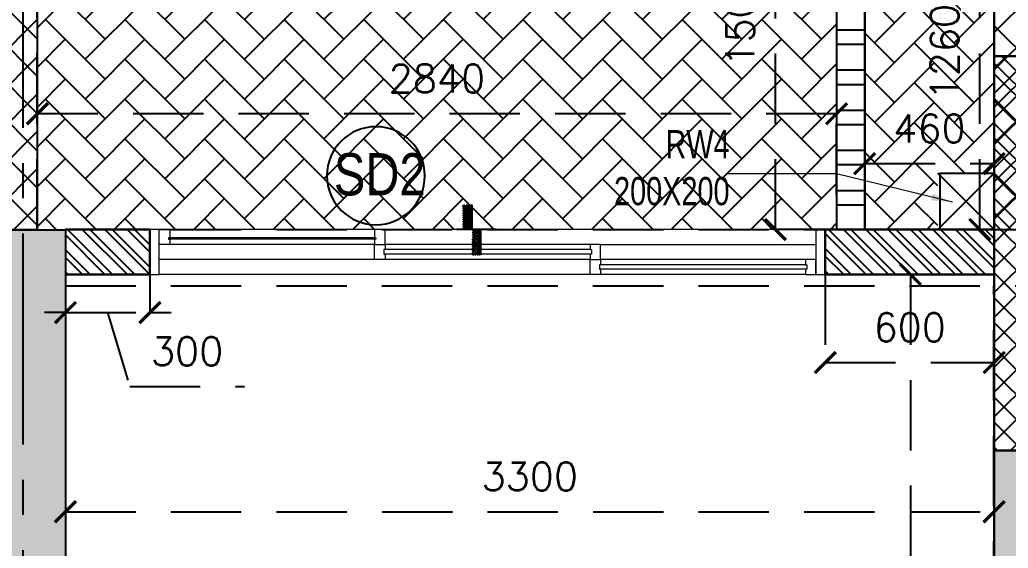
# Model space of a CAD drawing. Header units: millimetres. Extents: x 1167879 to 1231451, y -5731814 to -5645217.
# Drawn here: x 1222449 to 1225962, y -5711046 to -5709169 of the extents above; entities that cross this region are included whole.
import ezdxf
from ezdxf.enums import TextEntityAlignment as Align

# ---------------------------------------------------------------- set-up
doc = ezdxf.new("R2010")
doc.units = ezdxf.units.MM
doc.header["$LTSCALE"] = 1000
doc.header["$MEASUREMENT"] = 0
for name, pattern in [('3BHK-A$0$AUDIT_D_120904163729-0', [0]), ('AUDIT_D_120904163729-0', [0]), ('T8(T9 IS SIMILAR) - DIMENSION & TEXTING$0$AUDIT_D_120904163729-0', [0]), ('T8(T9 IS SIMILAR) - DIMENSION & TEXTING$0$HIDDEN', [0.375, 0.25, -0.125]), ('T8(T9 IS SIMILAR) - TYPICAL FLOOR ELEVATION$0$AUDIT_D_120904163729-0', [0]), ('T8(T9 IS SIMILAR)$0$$0$HIDDEN', [0.375, 0.25, -0.125]), ('T8_REFUGE COLUMNS$0$CENTER2', [1.125, 0.75, -0.125, 0.125, -0.125])]:
    doc.linetypes.add(name, pattern=pattern)
doc.layers.get('0').update_dxf_attribs({"linetype": 'AUDIT_D_120904163729-0'})
for name, color, linetype in [('3BHK-A$0$$1$CUT-OUT', 49, 'Continuous'), ('3BHK-A$0$A-DECK SUNK 125', 8, 'Continuous'), ('3BHK-A$0$A-Elev Feature-Chajja', 13, 'Continuous'), ('3BHK-A$0$A-HATCH -160', 251, '3BHK-A$0$AUDIT_D_120904163729-0'), ('3BHK-A$0$a-tile drop', 3, 'Continuous'), ('3BHK-A$0$APT PLANS-typ$0$TILEDROP', 3, 'Continuous'), ('3BHK-A$0$CUT-OUT', 49, 'Continuous'), ('T8(T9 IS SIMILAR) - DIMENSION & TEXTING$0$A-DIMENSIONS', 2, 'T8(T9 IS SIMILAR) - DIMENSION & TEXTING$0$HIDDEN'), ('T8(T9 IS SIMILAR) - DIMENSION & TEXTING$0$A-RWS NOS.', 1, 'T8(T9 IS SIMILAR) - DIMENSION & TEXTING$0$AUDIT_D_120904163729-0'), ('T8(T9 IS SIMILAR) - DIMENSION & TEXTING$0$a-window-no', 125, 'Continuous'), ('T8(T9 IS SIMILAR) - TYPICAL FLOOR ELEVATION$0$A-WALL HATCH', 252, 'T8(T9 IS SIMILAR) - TYPICAL FLOOR ELEVATION$0$AUDIT_D_120904163729-0'), ('T8(T9 IS SIMILAR) - TYPICAL FLOOR ELEVATION$0$A-WALL-FEATURES', 6, 'T8(T9 IS SIMILAR) - TYPICAL FLOOR ELEVATION$0$AUDIT_D_120904163729-0'), ('T8(T9 IS SIMILAR)$0$$6$a-beam 2', 50, 'Continuous'), ('T8(T9 IS SIMILAR)$0$S-BEAM', 20, 'T8(T9 IS SIMILAR)$0$$0$HIDDEN'), ('T8_REFUGE COLUMNS$0$A-CENTERLINE', 193, 'T8_REFUGE COLUMNS$0$CENTER2'), ('T8_REFUGE COLUMNS$0$A-RCC COLS', 3, 'Continuous'), ('T8_TYPICAL COLUMNS$0$A-RCC COLS', 3, 'Continuous')]:
    doc.layers.add(name, color=color, linetype=linetype)
for name, color, linetype, lineweight in [('3BHK-A$0$A-WALL- 160', 6, 'Continuous', 30), ('3BHK-A$0$Window', 4, 'Continuous', 20), ('T8(T9 IS SIMILAR) - DIMENSION & TEXTING$0$R0-18-10-2014-T1-1st Podium Floor Plan$0$Text', 2, 'Continuous', 0), ('T8(T9 IS SIMILAR)$0$D&W', 8, 'Continuous', 25)]:
    doc.layers.add(name, color=color, linetype=linetype, lineweight=lineweight)
doc.layers.add('T8_REFUGE COLUMNS$0$COL-HATCH', color=7, linetype='Continuous', lineweight=25, true_color=0xa3a3a3)
doc.styles.add('T8(T9 IS SIMILAR) - DIMENSION & TEXTING$0$ARIAL ARROW', font='swisscl.ttf')
doc.styles.add('T8(T9 IS SIMILAR) - DIMENSION & TEXTING$0$LODHA STANDERD', font='sanss___.ttf')
doc.styles.add('T8(T9 IS SIMILAR) - DIMENSION & TEXTING$0$Romans 1', font='romans.shx', dxfattribs={"height": 100})
doc.styles.add('T8(T9 IS SIMILAR) - DIMENSION & TEXTING$0$Tahoma', font='tahoma.ttf')
doc.dimstyles.new('T8(T9 IS SIMILAR) - DIMENSION & TEXTING$0$ALPINE S', dxfattribs={"dimscale": 0, "dimtxt": 100, "dimasz": 75, "dimexe": 0, "dimexo": 0, "dimgap": 75, "dimtad": 1, "dimdec": 0, "dimzin": 0, "dimdsep": 46, "dimtxsty": 'T8(T9 IS SIMILAR) - DIMENSION & TEXTING$0$Romans 1', "dimblk": 'T8(T9 IS SIMILAR) - DIMENSION & TEXTING$0$_ArchTick', "dimcen": 0.09, "dimclrd": 256, "dimclre": 256, "dimclrt": 7, "dimadec": 0, "dimazin": 0, "dimtfac": 1, "dimtdec": 0, "dimtofl": 0, "dimtmove": 1, "dimatfit": 0, "dimldrblk": 'T8(T9 IS SIMILAR) - DIMENSION & TEXTING$0$_Open90', "dimfxl": 1, "dimtolj": 1, "dimtzin": 0, "dimarcsym": 0})
doc.dimstyles.new('T8(T9 IS SIMILAR) - DIMENSION & TEXTING$0$SAMATA STD', dxfattribs={"dimtxt": 100, "dimasz": 50, "dimexe": 50, "dimexo": 50, "dimgap": 10, "dimtad": 0, "dimdec": 0, "dimrnd": 5, "dimzin": 0, "dimdsep": 46, "dimtxsty": 'T8(T9 IS SIMILAR) - DIMENSION & TEXTING$0$Tahoma', "dimblk": 'T8(T9 IS SIMILAR) - DIMENSION & TEXTING$0$_Origin2', "dimcen": -50, "dimdle": 50, "dimclrd": 7, "dimclre": 7, "dimclrt": 7, "dimadec": 0, "dimazin": 0, "dimtfac": 1, "dimtdec": 0, "dimtmove": 1, "dimatfit": 3, "dimfxl": 150, "dimtfill": 1, "dimtolj": 1, "dimtzin": 0, "dimlwd": -1, "dimlwe": -1, "dimarcsym": 0})
pattern_1 = [(45, (-0.65, 1285.594), (-39.77475644, 39.77475644), []), (45, (25.864, 1285.594), (-39.77475644, 39.77475644), [])]

# ---------------------------------------------------------------- blocks, each defined once
blk = doc.blocks.new('T8(T9 IS SIMILAR) - DIMENSION & TEXTING$0$WINDOW TAG')
at = {"layer": 'T8(T9 IS SIMILAR) - DIMENSION & TEXTING$0$a-window-no'}
blk.add_circle((0, 0), 174.1, dxfattribs=at)
at = {"layer": 'T8(T9 IS SIMILAR) - DIMENSION & TEXTING$0$a-window-no', "style": 'T8(T9 IS SIMILAR) - DIMENSION & TEXTING$0$LODHA STANDERD'}
blk.add_attdef('WINDOW', text='', height=150, dxfattribs=at).set_placement((11.3, 2.8), align=Align.MIDDLE_CENTER)
blk = doc.blocks.new('T8(T9 IS SIMILAR) - DIMENSION & TEXTING$0$_ArchTick')
at = {"color": 0, "linetype": 'ByBlock', "const_width": 0.15}
blk.add_lwpolyline([(-0.5, -0.5), (0.5, 0.5)], dxfattribs=at)
blk = doc.blocks.new('*D364')
at = {"layer": 'T8(T9 IS SIMILAR) - DIMENSION & TEXTING$0$A-DIMENSIONS', "linetype": 'T8(T9 IS SIMILAR) - DIMENSION & TEXTING$0$HIDDEN', "lineweight": -2, "transparency": 16777216}
for p, q in [((1222511.9, -5709788.3), (1222511.9, -5709502.9)), ((1225352, -5709788.3), (1225352, -5709502.9))]:
    blk.add_line(p, q, dxfattribs=at)
at = {"layer": 'T8(T9 IS SIMILAR) - DIMENSION & TEXTING$0$A-DIMENSIONS', "lineweight": -2, "transparency": 16777216}
blk.add_line((1225352, -5709502.9), (1222511.9, -5709502.9), dxfattribs=at)
at = {"layer": 'T8(T9 IS SIMILAR) - DIMENSION & TEXTING$0$A-DIMENSIONS', "linetype": 'ByBlock', "lineweight": -2, "transparency": 16777216, "xscale": 75, "yscale": 75, "zscale": 75, "rotation": 180}
blk.add_blockref('T8(T9 IS SIMILAR) - DIMENSION & TEXTING$0$_ArchTick', (1222511.9, -5709502.9), dxfattribs=at)
at = {"layer": 'T8(T9 IS SIMILAR) - DIMENSION & TEXTING$0$A-DIMENSIONS', "linetype": 'ByBlock', "lineweight": -2, "transparency": 16777216, "xscale": 75, "yscale": 75, "zscale": 75}
blk.add_blockref('T8(T9 IS SIMILAR) - DIMENSION & TEXTING$0$_ArchTick', (1225352, -5709502.9), dxfattribs=at)
at = {"layer": 'T8(T9 IS SIMILAR) - DIMENSION & TEXTING$0$A-DIMENSIONS', "color": 7, "linetype": 'ByBlock', "transparency": 16777216, "insert": (1223931.9, -5709377.9), "char_height": 100, "attachment_point": 5, "style": 'T8(T9 IS SIMILAR) - DIMENSION & TEXTING$0$Romans 1'}
blk.add_mtext('\\A1;2840', dxfattribs=at)
blk = doc.blocks.new('T8(T9 IS SIMILAR) - DIMENSION & TEXTING$0$_Open90')
at = {"color": 0, "linetype": 'ByBlock', "lineweight": -2}
for p, q in [((-0.5, 0.5), (0, 0)), ((0, 0), (-1, 0)), ((0, 0), (-0.5, -0.5))]:
    blk.add_line(p, q, dxfattribs=at)
blk = doc.blocks.new('*D365')
at = {"layer": 'T8(T9 IS SIMILAR) - DIMENSION & TEXTING$0$A-DIMENSIONS', "linetype": 'T8(T9 IS SIMILAR) - DIMENSION & TEXTING$0$HIDDEN', "lineweight": -2, "transparency": 16777216}
for p, q in [((1225319, -5708414), (1225134.5, -5708414)), ((1225319, -5709913.9), (1225134.5, -5709913.9))]:
    blk.add_line(p, q, dxfattribs=at)
at = {"layer": 'T8(T9 IS SIMILAR) - DIMENSION & TEXTING$0$A-DIMENSIONS', "lineweight": -2, "transparency": 16777216}
blk.add_line((1225134.5, -5709913.9), (1225134.5, -5708414), dxfattribs=at)
at = {"layer": 'T8(T9 IS SIMILAR) - DIMENSION & TEXTING$0$A-DIMENSIONS', "linetype": 'ByBlock', "lineweight": -2, "transparency": 16777216, "xscale": 75, "yscale": 75, "zscale": 75}
for p, rotation in [((1225134.5, -5708414), 90), ((1225134.5, -5709913.9), 270)]:
    blk.add_blockref('T8(T9 IS SIMILAR) - DIMENSION & TEXTING$0$_ArchTick', p, dxfattribs=dict(at, rotation=rotation))
at = {"layer": 'T8(T9 IS SIMILAR) - DIMENSION & TEXTING$0$A-DIMENSIONS', "color": 7, "linetype": 'ByBlock', "transparency": 16777216, "insert": (1225009.5, -5709163.9), "char_height": 100, "attachment_point": 5, "rotation": 90, "style": 'T8(T9 IS SIMILAR) - DIMENSION & TEXTING$0$Romans 1'}
blk.add_mtext('\\A1;1500', dxfattribs=at)
blk = doc.blocks.new('*D366')
at = {"layer": 'T8(T9 IS SIMILAR) - DIMENSION & TEXTING$0$A-DIMENSIONS', "linetype": 'T8(T9 IS SIMILAR) - DIMENSION & TEXTING$0$HIDDEN', "lineweight": -2, "transparency": 16777216}
for p, q in [((1225452, -5709722), (1225452, -5709680)), ((1225912, -5709722), (1225912, -5709680))]:
    blk.add_line(p, q, dxfattribs=at)
at = {"layer": 'T8(T9 IS SIMILAR) - DIMENSION & TEXTING$0$A-DIMENSIONS', "lineweight": -2, "transparency": 16777216}
blk.add_line((1225452, -5709680), (1225912, -5709680), dxfattribs=at)
at = {"layer": 'T8(T9 IS SIMILAR) - DIMENSION & TEXTING$0$A-DIMENSIONS', "linetype": 'ByBlock', "lineweight": -2, "transparency": 16777216, "xscale": 75, "yscale": 75, "zscale": 75, "rotation": 180}
blk.add_blockref('T8(T9 IS SIMILAR) - DIMENSION & TEXTING$0$_ArchTick', (1225452, -5709680), dxfattribs=at)
at = {"layer": 'T8(T9 IS SIMILAR) - DIMENSION & TEXTING$0$A-DIMENSIONS', "linetype": 'ByBlock', "lineweight": -2, "transparency": 16777216, "xscale": 75, "yscale": 75, "zscale": 75}
blk.add_blockref('T8(T9 IS SIMILAR) - DIMENSION & TEXTING$0$_ArchTick', (1225912, -5709680), dxfattribs=at)
at = {"layer": 'T8(T9 IS SIMILAR) - DIMENSION & TEXTING$0$A-DIMENSIONS', "color": 7, "linetype": 'ByBlock', "transparency": 16777216, "insert": (1225682, -5709555), "char_height": 100, "attachment_point": 5, "style": 'T8(T9 IS SIMILAR) - DIMENSION & TEXTING$0$Romans 1'}
blk.add_mtext('\\A1;460', dxfattribs=at)
blk = doc.blocks.new('*D367')
at = {"layer": 'T8(T9 IS SIMILAR) - DIMENSION & TEXTING$0$A-DIMENSIONS', "linetype": 'T8(T9 IS SIMILAR) - DIMENSION & TEXTING$0$HIDDEN', "lineweight": -2, "transparency": 16777216}
for p, q in [((1225876.1, -5708653.9), (1225860.9, -5708653.9)), ((1225876.1, -5709913.9), (1225860.9, -5709913.9))]:
    blk.add_line(p, q, dxfattribs=at)
at = {"layer": 'T8(T9 IS SIMILAR) - DIMENSION & TEXTING$0$A-DIMENSIONS', "lineweight": -2, "transparency": 16777216}
blk.add_line((1225860.9, -5709913.9), (1225860.9, -5708653.9), dxfattribs=at)
at = {"layer": 'T8(T9 IS SIMILAR) - DIMENSION & TEXTING$0$A-DIMENSIONS', "linetype": 'ByBlock', "lineweight": -2, "transparency": 16777216, "xscale": 75, "yscale": 75, "zscale": 75}
for p, rotation in [((1225860.9, -5708653.9), 90), ((1225860.9, -5709913.9), 270)]:
    blk.add_blockref('T8(T9 IS SIMILAR) - DIMENSION & TEXTING$0$_ArchTick', p, dxfattribs=dict(at, rotation=rotation))
at = {"layer": 'T8(T9 IS SIMILAR) - DIMENSION & TEXTING$0$A-DIMENSIONS', "color": 7, "linetype": 'ByBlock', "transparency": 16777216, "insert": (1225735.9, -5709283.9), "char_height": 100, "attachment_point": 5, "rotation": 90, "style": 'T8(T9 IS SIMILAR) - DIMENSION & TEXTING$0$Romans 1'}
blk.add_mtext('\\A1;1260', dxfattribs=at)
blk = doc.blocks.new('*D370')
at = {"layer": 'T8(T9 IS SIMILAR) - DIMENSION & TEXTING$0$A-DIMENSIONS', "linetype": 'T8(T9 IS SIMILAR) - DIMENSION & TEXTING$0$HIDDEN', "lineweight": -2, "transparency": 16777216}
for p, q in [((1222611.8, -5710567), (1222611.8, -5710916.6)), ((1225911.9, -5710567), (1225911.9, -5710916.6))]:
    blk.add_line(p, q, dxfattribs=at)
at = {"layer": 'T8(T9 IS SIMILAR) - DIMENSION & TEXTING$0$A-DIMENSIONS', "lineweight": -2, "transparency": 16777216}
blk.add_line((1222611.8, -5710916.6), (1225911.9, -5710916.6), dxfattribs=at)
at = {"layer": 'T8(T9 IS SIMILAR) - DIMENSION & TEXTING$0$A-DIMENSIONS', "linetype": 'ByBlock', "lineweight": -2, "transparency": 16777216, "xscale": 75, "yscale": 75, "zscale": 75, "rotation": 180}
blk.add_blockref('T8(T9 IS SIMILAR) - DIMENSION & TEXTING$0$_ArchTick', (1222611.8, -5710916.6), dxfattribs=at)
at = {"layer": 'T8(T9 IS SIMILAR) - DIMENSION & TEXTING$0$A-DIMENSIONS', "linetype": 'ByBlock', "lineweight": -2, "transparency": 16777216, "xscale": 75, "yscale": 75, "zscale": 75}
blk.add_blockref('T8(T9 IS SIMILAR) - DIMENSION & TEXTING$0$_ArchTick', (1225911.9, -5710916.6), dxfattribs=at)
at = {"layer": 'T8(T9 IS SIMILAR) - DIMENSION & TEXTING$0$A-DIMENSIONS', "color": 7, "linetype": 'ByBlock', "transparency": 16777216, "insert": (1224261.8, -5710791.6), "char_height": 100, "attachment_point": 5, "style": 'T8(T9 IS SIMILAR) - DIMENSION & TEXTING$0$Romans 1'}
blk.add_mtext('\\A1;3300', dxfattribs=at)
blk = doc.blocks.new('*D380')
at = {"layer": 'T8(T9 IS SIMILAR) - DIMENSION & TEXTING$0$A-DIMENSIONS', "linetype": 'T8(T9 IS SIMILAR) - DIMENSION & TEXTING$0$HIDDEN', "lineweight": -2, "transparency": 16777216}
for p, q in [((1222611.8, -5710073.9), (1222611.8, -5710209.3)), ((1222911.9, -5710073.9), (1222911.9, -5710209.3))]:
    blk.add_line(p, q, dxfattribs=at)
at = {"layer": 'T8(T9 IS SIMILAR) - DIMENSION & TEXTING$0$A-DIMENSIONS', "lineweight": -2, "transparency": 16777216}
for p, q in [((1222611.8, -5710209.3), (1222536.8, -5710209.3)), ((1222611.8, -5710209.3), (1222911.9, -5710209.3)), ((1222761.8, -5710209.3), (1222840.6, -5710471.8)), ((1222911.9, -5710209.3), (1222986.9, -5710209.3)), ((1222840.6, -5710471.8), (1223247.7, -5710471.8))]:
    blk.add_line(p, q, dxfattribs=at)
at = {"layer": 'T8(T9 IS SIMILAR) - DIMENSION & TEXTING$0$A-DIMENSIONS', "linetype": 'ByBlock', "lineweight": -2, "transparency": 16777216, "xscale": 75, "yscale": 75, "zscale": 75}
blk.add_blockref('T8(T9 IS SIMILAR) - DIMENSION & TEXTING$0$_ArchTick', (1222611.8, -5710209.3), dxfattribs=at)
at = {"layer": 'T8(T9 IS SIMILAR) - DIMENSION & TEXTING$0$A-DIMENSIONS', "linetype": 'ByBlock', "lineweight": -2, "transparency": 16777216, "xscale": 75, "yscale": 75, "zscale": 75, "rotation": 180}
blk.add_blockref('T8(T9 IS SIMILAR) - DIMENSION & TEXTING$0$_ArchTick', (1222911.9, -5710209.3), dxfattribs=at)
at = {"layer": 'T8(T9 IS SIMILAR) - DIMENSION & TEXTING$0$A-DIMENSIONS', "color": 7, "linetype": 'ByBlock', "transparency": 16777216, "insert": (1223044.1, -5710346.8), "char_height": 100, "attachment_point": 5, "style": 'T8(T9 IS SIMILAR) - DIMENSION & TEXTING$0$Romans 1'}
blk.add_mtext('\\A1;300', dxfattribs=at)
blk = doc.blocks.new('*D381')
at = {"layer": 'T8(T9 IS SIMILAR) - DIMENSION & TEXTING$0$A-DIMENSIONS', "linetype": 'T8(T9 IS SIMILAR) - DIMENSION & TEXTING$0$HIDDEN', "lineweight": -2, "transparency": 16777216}
for p, q in [((1225311.9, -5710073.7), (1225311.9, -5710386.4)), ((1225911.9, -5710073.9), (1225911.9, -5710386.4))]:
    blk.add_line(p, q, dxfattribs=at)
at = {"layer": 'T8(T9 IS SIMILAR) - DIMENSION & TEXTING$0$A-DIMENSIONS', "lineweight": -2, "transparency": 16777216}
blk.add_line((1225311.9, -5710386.4), (1225911.9, -5710386.4), dxfattribs=at)
at = {"layer": 'T8(T9 IS SIMILAR) - DIMENSION & TEXTING$0$A-DIMENSIONS', "linetype": 'ByBlock', "lineweight": -2, "transparency": 16777216, "xscale": 75, "yscale": 75, "zscale": 75, "rotation": 180}
blk.add_blockref('T8(T9 IS SIMILAR) - DIMENSION & TEXTING$0$_ArchTick', (1225311.9, -5710386.4), dxfattribs=at)
at = {"layer": 'T8(T9 IS SIMILAR) - DIMENSION & TEXTING$0$A-DIMENSIONS', "linetype": 'ByBlock', "lineweight": -2, "transparency": 16777216, "xscale": 75, "yscale": 75, "zscale": 75}
blk.add_blockref('T8(T9 IS SIMILAR) - DIMENSION & TEXTING$0$_ArchTick', (1225911.9, -5710386.4), dxfattribs=at)
at = {"layer": 'T8(T9 IS SIMILAR) - DIMENSION & TEXTING$0$A-DIMENSIONS', "color": 7, "linetype": 'ByBlock', "transparency": 16777216, "insert": (1225611.9, -5710261.4), "char_height": 100, "attachment_point": 5, "style": 'T8(T9 IS SIMILAR) - DIMENSION & TEXTING$0$Romans 1'}
blk.add_mtext('\\A1;600', dxfattribs=at)
blk = doc.blocks.new('*D324')
at = {"layer": 'T8(T9 IS SIMILAR) - DIMENSION & TEXTING$0$A-DIMENSIONS', "linetype": 'T8(T9 IS SIMILAR) - DIMENSION & TEXTING$0$HIDDEN', "lineweight": -2, "transparency": 16777216}
for p, q in [((1225447.5, -5710073.7), (1225614.3, -5710073.7)), ((1225447.5, -5714748.5), (1225614.3, -5714748.5))]:
    blk.add_line(p, q, dxfattribs=at)
at = {"layer": 'T8(T9 IS SIMILAR) - DIMENSION & TEXTING$0$A-DIMENSIONS', "lineweight": -2, "transparency": 16777216}
blk.add_line((1225614.3, -5710073.7), (1225614.3, -5714748.5), dxfattribs=at)
at = {"layer": 'T8(T9 IS SIMILAR) - DIMENSION & TEXTING$0$A-DIMENSIONS', "linetype": 'ByBlock', "lineweight": -2, "transparency": 16777216, "xscale": 75, "yscale": 75, "zscale": 75}
for p, rotation in [((1225614.3, -5710073.7), 90), ((1225614.3, -5714748.5), 270)]:
    blk.add_blockref('T8(T9 IS SIMILAR) - DIMENSION & TEXTING$0$_ArchTick', p, dxfattribs=dict(at, rotation=rotation))
at = {"layer": 'T8(T9 IS SIMILAR) - DIMENSION & TEXTING$0$A-DIMENSIONS', "color": 7, "linetype": 'ByBlock', "transparency": 16777216, "insert": (1225489.3, -5712411.1), "char_height": 100, "attachment_point": 5, "rotation": 90, "style": 'T8(T9 IS SIMILAR) - DIMENSION & TEXTING$0$Romans 1'}
blk.add_mtext('\\A1;4675', dxfattribs=at)
blk = doc.blocks.new('T8(T9 IS SIMILAR) - DIMENSION & TEXTING$0$_Origin2')
at = {"color": 0, "linetype": 'ByBlock', "lineweight": -2}
blk.add_line((-0.5, 0), (-1, 0), dxfattribs=at)
for radius in [0.5, 0.25]:
    blk.add_circle((0, 0), radius, dxfattribs=at)
blk = doc.blocks.new('T8_REFUGE COLUMNS')
at = {"layer": 'T8_REFUGE COLUMNS$0$COL-HATCH', "linetype": 'ByBlock'}
h = blk.add_hatch(color=256, dxfattribs=at)
h.dxf.hatch_style = 1
h.paths.add_polyline_path([(1222612.1, -5714149.9), (1222312.1, -5714149.9), (1222312.1, -5709914.9), (1222612.1, -5709914.9)])
at = {"layer": 'T8_REFUGE COLUMNS$0$A-CENTERLINE'}
blk.add_line((1222462.1, -5720802.9), (1222462.1, -5702690.8), dxfattribs=at)
at = {"layer": 'T8_REFUGE COLUMNS$0$A-RCC COLS', "linetype": 'ByBlock'}
blk.add_lwpolyline([(1222612.1, -5714149.9), (1222312.1, -5714149.9), (1222312.1, -5709914.9), (1222612.1, -5709914.9)], close=True, dxfattribs=at)
blk = doc.blocks.new('T8_TYPICAL COLUMNS')
at = {"layer": 'T8_TYPICAL COLUMNS$0$A-RCC COLS', "linetype": 'ByBlock'}
blk.add_blockref('T8_REFUGE COLUMNS', (0, 0), dxfattribs=at)
blk = doc.blocks.new('3BHK-A$0$2400')
at = {"layer": '3BHK-A$0$Window', "color": 1, "lineweight": 13}
for p, q in [((1151176.5, -5692111.9), (1148842.5, -5692111.9)), ((1149607.5, -5692111.9), (1148880, -5692111.9)), ((1149607.5, -5692165.3), (1148880, -5692165.3)), ((1150373.7, -5692165.3), (1149645, -5692165.3)), ((1150411.2, -5692165.3), (1151176.5, -5692165.3)), ((1149607.5, -5692218.6), (1148842.5, -5692218.6)), ((1150373.7, -5692218.6), (1149645, -5692218.6)), ((1151139, -5692218.6), (1150411.2, -5692218.6)), ((1150373.7, -5692271.9), (1148842.5, -5692271.9)), ((1151139, -5692271.9), (1150411.2, -5692271.9))]:
    blk.add_line(p, q, dxfattribs=at)
at = {"layer": '3BHK-A$0$Window', "color": 5, "lineweight": 13}
for p, q in [((1149607.5, -5692142.2), (1148880, -5692142.2)), ((1149607.5, -5692146.7), (1148880, -5692146.7)), ((1150373.7, -5692183.8), (1149645, -5692183.8)), ((1150373.7, -5692200), (1149645, -5692200)), ((1151139, -5692237.2), (1150411.2, -5692237.2)), ((1151139, -5692253.3), (1150411.2, -5692253.3))]:
    blk.add_line(p, q, dxfattribs=at)
at = {"layer": '3BHK-A$0$Window', "color": 4, "lineweight": 13}
for points in [[(1148842.5, -5692111.9), (1148809.5, -5692111.9), (1148809.5, -5692271.9), (1148842.5, -5692271.9)], [(1148880, -5692146.7), (1148880, -5692165.3), (1148842.5, -5692165.3), (1148842.5, -5692111.9), (1148880, -5692111.9), (1148880, -5692142.2), (1148875.5, -5692142.2), (1148875.5, -5692146.7)], [(1149607.5, -5692146.7), (1149607.5, -5692165.3), (1149645, -5692165.3), (1149645, -5692111.9), (1149607.5, -5692111.9), (1149607.5, -5692142.2), (1149612, -5692142.2), (1149612, -5692146.7)], [(1151209.5, -5692111.9), (1151176.5, -5692111.9), (1151176.5, -5692271.9), (1151209.5, -5692271.9)], [(1149645, -5692200), (1149645, -5692218.6), (1149607.5, -5692218.6), (1149607.5, -5692165.3), (1149645, -5692165.3), (1149645, -5692183.8), (1149640.5, -5692183.8), (1149640.5, -5692200)], [(1150373.7, -5692200), (1150373.7, -5692218.6), (1150411.2, -5692218.6), (1150411.2, -5692165.3), (1150373.7, -5692165.3), (1150373.7, -5692183.8), (1150378.2, -5692183.8), (1150378.2, -5692200)], [(1150411.2, -5692253.3), (1150411.2, -5692271.9), (1150373.7, -5692271.9), (1150373.7, -5692218.6), (1150411.2, -5692218.6), (1150411.2, -5692237.2), (1150406.7, -5692237.2), (1150406.7, -5692253.3)], [(1151139, -5692253.3), (1151139, -5692271.9), (1151176.5, -5692271.9), (1151176.5, -5692218.6), (1151139, -5692218.6), (1151139, -5692237.2), (1151143.5, -5692237.2), (1151143.5, -5692253.3)]]:
    blk.add_lwpolyline(points, close=True, dxfattribs=at)
blk = doc.blocks.new('3BHK-A$0$TILE DROP -x')
at = {"layer": '3BHK-A$0$APT PLANS-typ$0$TILEDROP'}
h = blk.add_hatch(dxfattribs=at)
h.set_pattern_fill('ACET-2D-ANSI31', color=8, scale=90, angle=90, style=0)
h.set_pattern_definition([(135, (-851695.914, 5365039.183), (-7.954951288, -7.954951288), [])])
h.paths.add_polyline_path([(-58323.9, -19205.9), (-58323.9, -19023.7), (-58261.5, -19023.7), (-58261.5, -19205.9)])
edge = h.paths.add_edge_path()
edge.add_line((-58323.9, -19381.2), (-58393.7, -19381.2))
edge.add_line((-58323.9, -19205.9), (-58323.9, -19381.2))
edge.add_line((-58393.1, -19205.9), (-58323.9, -19205.9))
edge.add_line((-58393.1, -19381.2), (-58393.1, -19205.9))
at = {"layer": '3BHK-A$0$APT PLANS-typ$0$TILEDROP', "color": 1}
blk.add_line((-58153.9, -19205.9), (-58434, -19205.9), dxfattribs=at)
at = {"layer": '3BHK-A$0$APT PLANS-typ$0$TILEDROP', "color": 20, "const_width": 10}
for points in [[(-58261.5, -19205.9), (-58261.5, -19023.7)], [(-58323.9, -19381.2), (-58323.9, -19205.9)], [(-58323.9, -19205.9), (-58261.5, -19205.9)]]:
    blk.add_lwpolyline(points, dxfattribs=at)
blk = doc.blocks.new('3BHK-A')
at = {"layer": '3BHK-A$0$A-DECK SUNK 125'}
h = blk.add_hatch(dxfattribs=at)
h.set_pattern_fill('AR-HBONE', color=256, scale=25)
h.set_pattern_definition([(45, (25997.86, -10382.14), (1e-14, 141.4213562), [300, -100]), (135, (26068.57, -10311.43), (1e-14, 141.4213562), [300, -100])])
h.paths.add_polyline_path([(1187192.4, -5708413.7), (1189472.4, -5708413.6), (1189472.4, -5708714), (1190032.4, -5708714), (1190032.4, -5709913.5), (1187192.3, -5709913.5)])
h = blk.add_hatch(dxfattribs=at)
h.set_pattern_fill('AR-HBONE', color=256, scale=25)
edge = h.paths.add_edge_path(flags=17)
edge.add_arc((1186782.7, -5709763.7), 13, 0, 360)
h.paths.add_polyline_path([(1187092.7, -5709913.7), (1186832.7, -5709913.7), (1186832.7, -5709713.7), (1186632.7, -5709713.7), (1186632.7, -5708653.7), (1187092.7, -5708653.7)])
at = {"layer": '3BHK-A$0$A-HATCH -160', "linetype": 'ByBlock'}
h = blk.add_hatch(dxfattribs=at)
h.set_pattern_fill('ZIGZAG', color=256, scale=250)
h.set_pattern_definition([(9e-15, (1e-08, 0), (31.25, 31.25), [31.25, -31.25]), (90, (31.25, 0), (-31.25, 31.25), [31.25, -31.25])])
h.paths.add_polyline_path([(1185182.8, -5714749.5), (1186532.7, -5714749.5), (1186532.7, -5714149.5), (1186632.7, -5714149.5), (1186632.7, -5714749.5), (1188712.7, -5714749.5), (1188712.7, -5714049.5), (1189032.5, -5714049.5), (1189032.5, -5714149.5), (1188812.7, -5714149.5), (1188812.7, -5715449.5), (1189032.5, -5715449.5), (1189032.5, -5715549.5), (1188712.7, -5715549.5), (1188712.7, -5714849.5), (1186632.7, -5714849.5), (1186632.7, -5715664.5), (1186532.7, -5715664.5), (1186532.7, -5714849.5), (1185182.8, -5714849.5)])
h.paths.add_polyline_path([(1185182.8, -5713249.5), (1185782.7, -5713249.5), (1185782.7, -5713149.5), (1185182.8, -5713149.5)])
h.paths.add_polyline_path([(1186532.7, -5710699.5), (1186632.7, -5710699.5), (1186632.7, -5713249.5), (1186532.7, -5713249.5)])
h.paths.add_polyline_path([(1186532.7, -5717399.5), (1186632.7, -5717399.5), (1186632.7, -5716414.5), (1186532.7, -5716414.5)])
h.paths.add_polyline_path([(1194902.2, -5715375), (1194082.3, -5715375), (1194082.3, -5715475), (1194902.2, -5715475)])
h.paths.add_polyline_path([(1195782.2, -5715375), (1196682.2, -5715375), (1196682.2, -5715475), (1195782.2, -5715475)])
h.paths.add_polyline_path([(1194132.5, -5714149.9), (1196532.4, -5714149.9), (1196532.4, -5714049.9), (1194132.5, -5714049.9)])
h.paths.add_polyline_path([(1197432.4, -5711800.2), (1197532.4, -5711800.2), (1197532.4, -5714149.9), (1197432.4, -5714149.9)])
h.paths.add_polyline_path([(1198282.4, -5714149.9), (1198958.7, -5714149.9), (1198958.7, -5714049.9), (1198282.4, -5714049.9)])
h.paths.add_polyline_path([(1196871.9, -5720208.6), (1196082.2, -5720209.7), (1196082.3, -5720109.7), (1196082.2, -5720109.7), (1196182.2, -5720109.7), (1196871.9, -5720108.6)])
h.paths.add_polyline_path([(1193397.2, -5709939.9), (1193882.3, -5709939.6), (1193882.3, -5710040.1), (1193397.3, -5710040.1)])
h.paths.add_polyline_path([(1186632.7, -5708554.7), (1187192.3, -5708554.8), (1187192.3, -5708654.7), (1186632.7, -5708654.7)])
h.paths.add_polyline_path([(1194182.3, -5715724), (1194082.3, -5715724), (1194082.3, -5715474), (1194182.3, -5715474)])
h = blk.add_hatch(dxfattribs=at)
h.set_pattern_fill('ANSI37', color=256, scale=500)
h.set_pattern_definition([(45, (-0.65, 1286.84), (-44.1941738, 44.1941738), []), (135, (-0.65, 1286.84), (-44.1941738, -44.1941738), [])])
h.paths.add_polyline_path([(1186432.8, -5709298.6), (1186632.7, -5709298.6), (1186632.7, -5710698.5), (1186432.9, -5710698.5)])
h = blk.add_hatch(dxfattribs=at)
h.set_pattern_fill('ANSI32', color=256, scale=150)
h.set_pattern_definition(pattern_1)
h.paths.add_polyline_path([(1186632.7, -5710074.9), (1187232.7, -5710074.9), (1187232.7, -5709914.9), (1186632.7, -5709914.9)])
h = blk.add_hatch(dxfattribs=at)
h.set_pattern_fill('ANSI32', color=256, scale=150)
h.set_pattern_definition(pattern_1)
h.paths.add_polyline_path([(1189632.7, -5710074.9), (1189932.8, -5710074.8), (1189932.8, -5709914.7), (1189632.7, -5709914.9)])
at = {"layer": '3BHK-A$0$$1$CUT-OUT', "elevation": 0}
blk.add_lwpolyline([(1187192.3, -5708653.7), (1187192.3, -5709913.7), (1187092.3, -5709913.6), (1187092.4, -5708653.7)], close=True, dxfattribs=at)
blk.add_lwpolyline([(1187092.3, -5709913.7), (1187092.4, -5708653.7)], dxfattribs=at)
at = {"layer": '3BHK-A$0$A-Elev Feature-Chajja', "color": 4, "elevation": 0}
for points in [[(1187192.3, -5709255.8), (1187092.3, -5709255.8), (1187092.3, -5709205.8), (1187192.3, -5709205.8)], [(1187192.3, -5709398.4), (1187092.3, -5709398.4), (1187092.3, -5709348.4), (1187192.3, -5709348.4)], [(1187192.3, -5709540.9), (1187092.3, -5709540.9), (1187092.3, -5709491), (1187192.3, -5709491)], [(1187192.3, -5709683.5), (1187092.3, -5709683.5), (1187092.3, -5709633.5), (1187192.3, -5709633.5)], [(1187192.3, -5709826.1), (1187092.3, -5709826.1), (1187092.3, -5709776.1), (1187192.3, -5709776.1)]]:
    blk.add_lwpolyline(points, close=True, dxfattribs=at)
at = {"layer": '3BHK-A$0$A-WALL- 160', "linetype": 'ByBlock'}
for p, q in [((1186632.7, -5709298.6), (1186432.7, -5709298.6)), ((1186632.7, -5710698.5), (1186632.7, -5709298.6)), ((1187232.7, -5709914.1, 0), (1187232.7, -5710073.7, 0)), ((1189632.7, -5709913.6, 0), (1189932.8, -5709913.5, 0)), ((1189632.7, -5709913.6, 0), (1189632.7, -5710073.6, 0)), ((1187232.7, -5710073.7, 0), (1186632.7, -5710073.7, 0)), ((1189632.7, -5710073.6, 0), (1189932.8, -5710073.5, 0)), ((1186632.7, -5710698.5, 0), (1186132.8, -5710698.5, 0)), ((1186632.7, -5713248.5, 0), (1186632.7, -5710698.5, 0))]:
    blk.add_line(p, q, dxfattribs=at)
at = {"layer": '3BHK-A$0$A-WALL- 160', "linetype": 'ByBlock', "elevation": 0}
blk.add_lwpolyline([(1187232.7, -5709913.7), (1186632.8, -5709913.7)], dxfattribs=at)
at = {"layer": '3BHK-A$0$CUT-OUT'}
blk.add_lwpolyline([(1187092.7, -5709913.7), (1186824.7, -5709913.7), (1186824.7, -5709713.7), (1186632.7, -5709713.7), (1186632.7, -5708653.7), (1187092.7, -5708653.7)], close=True, dxfattribs=at)
at = {"layer": '3BHK-A$0$CUT-OUT', "linetype": 'ByBlock', "elevation": 0.6}
blk.add_lwpolyline([(1186632.7, -5709913.7), (1186832.7, -5709713.7)], dxfattribs=at)
at = {"layer": '3BHK-A$0$CUT-OUT', "linetype": 'ByBlock'}
blk.add_lwpolyline([(1186632.7, -5709713.7), (1186832.7, -5709913.7)], dxfattribs=at)
at = {"layer": '3BHK-A$0$a-tile drop', "xscale": 0.5, "yscale": 0.5, "zscale": 0.5, "rotation": 180}
blk.add_blockref('3BHK-A$0$TILE DROP -x', (1159325.2, -5719516.5, 0), dxfattribs=at)
at = {"layer": '3BHK-A$0$A-WALL- 160', "linetype": 'ByBlock', "xscale": -1}
blk.add_blockref('3BHK-A$0$2400', (2338442.2, -17801.7, 0), dxfattribs=at)
blk = doc.blocks.new('T8(T9 IS SIMILAR) - TYPICAL FLOOR ELEVATION')
at = {"layer": 'T8(T9 IS SIMILAR) - TYPICAL FLOOR ELEVATION$0$A-WALL HATCH', "linetype": 'ByBlock'}
h = blk.add_hatch(dxfattribs=at)
h.set_pattern_fill('ANSI37', color=256, scale=750)
h.set_pattern_definition([(45, (-0.1, -0.21), (-66.2912607, 66.2912607), []), (135, (-0.1, -0.21), (-66.2912607, -66.2912607), [])])
h.paths.add_polyline_path([(1186632.3, -5709913.9), (1186432.3, -5709913.9), (1186432.3, -5708154.2), (1186632.3, -5708154.2)])
h.paths.add_polyline_path([(1190032.3, -5708154), (1190232.6, -5708154), (1190232.6, -5709913.7), (1190032.3, -5709913.7)])
h.paths.add_polyline_path([(1202792.3, -5700405.8), (1202592.3, -5700405.8), (1202592.3, -5701090.3), (1202792.3, -5701090.3)])
h.paths.add_polyline_path([(1209952.2, -5700405.8), (1209752.2, -5700405.8), (1209752.2, -5701092), (1209952.2, -5701092)])
h.paths.add_polyline_path([(1222512.1, -5708154), (1222311.7, -5708154), (1222311.7, -5709913.7), (1222512.1, -5709913.7)])
h.paths.add_polyline_path([(1225912.1, -5709913.9), (1226112.1, -5709913.9), (1226112.1, -5708154.2), (1225912.1, -5708154.2)])
h.paths.add_polyline_path([(1209852.3, -5729369.1), (1210052.3, -5729369.1), (1210052.3, -5728684.2), (1209852.3, -5728684.2)])
h.paths.add_polyline_path([(1202692.1, -5729369.1), (1202492, -5729369.1), (1202492, -5728684.2), (1202692.1, -5728684.2)])
at = {"layer": 'T8(T9 IS SIMILAR) - TYPICAL FLOOR ELEVATION$0$A-WALL-FEATURES', "linetype": 'ByBlock', "elevation": 0}
blk.add_lwpolyline([(1222512.2, -5708153.8), (1222311.8, -5708153.8), (1222311.8, -5709913.5), (1222512.2, -5709913.5)], close=True, dxfattribs=at)
at = {"layer": 'T8(T9 IS SIMILAR) - TYPICAL FLOOR ELEVATION$0$A-WALL-FEATURES', "linetype": 'ByBlock'}
blk.add_lwpolyline([(1225912.2, -5709913.7), (1226112.2, -5709913.7), (1226112.2, -5708154), (1225912.2, -5708154)], close=True, dxfattribs=at)
blk = doc.blocks.new('T8(T9 IS SIMILAR) - DIMENSION & TEXTING')
at = {"layer": 'T8(T9 IS SIMILAR) - DIMENSION & TEXTING$0$a-window-no'}
ref = blk.add_blockref('T8(T9 IS SIMILAR) - DIMENSION & TEXTING$0$WINDOW TAG', (1223715, -5709722.8, 0.5), dxfattribs=dict(at, xscale=-1))
ref.add_attrib('WINDOW', 'SD2', dxfattribs={"height": 150, "style": 'T8(T9 IS SIMILAR) - DIMENSION & TEXTING$0$LODHA STANDERD', "width": 0.8}).set_placement((1223728.6, -5709717.7, 0.5), align=Align.MIDDLE_CENTER)
at = {"layer": 'T8(T9 IS SIMILAR) - DIMENSION & TEXTING$0$A-RWS NOS.', "linetype": 'ByBlock', "insert": (1224971.7, -5709560.9), "char_height": 100, "width": 435.517, "attachment_point": 3, "style": 'T8(T9 IS SIMILAR) - DIMENSION & TEXTING$0$ARIAL ARROW'}
blk.add_mtext('RW4\\P200X200', dxfattribs=at)
at = {"layer": 'T8(T9 IS SIMILAR) - DIMENSION & TEXTING$0$A-DIMENSIONS', "linetype": 'ByBlock'}
for base, p1, p2, picture, middle in [((1225134.5, -5708414, 0.5), (1225319, -5709913.9, 0.5), (1225319, -5708414, 0.5), '*D365', (1225009.5, -5709163.9, 0.5)), ((1225860.9, -5708653.9, 0.5), (1225876.1, -5709913.9, 0.5), (1225876.1, -5708653.9, 0.5), '*D367', (1225735.9, -5709283.9, 0.5)), ((1225614.3, -5714748.5, 0.5), (1225447.5, -5710073.7, 1), (1225447.5, -5714748.5, 1), '*D324', (1225489.3, -5712411.1, 0.5))]:
    dim = blk.add_linear_dim(base=base, p1=p1, p2=p2, angle=90, dimstyle='T8(T9 IS SIMILAR) - DIMENSION & TEXTING$0$ALPINE S', override={"dimscale": 1, "dimfxl": 5, "dimarcsym": 1}, dxfattribs=at)
    dim.commit()
    dim.dimension.update_dxf_attribs({"geometry": picture, "text_midpoint": middle})
for base, p1, p2, picture, middle in [((1222511.9, -5709502.9, 0.5), (1225352, -5709788.3, 0.5), (1222511.9, -5709788.3, 0.5), '*D364', (1223931.9, -5709377.9, 0.5)), ((1225912, -5709680, 0.5), (1225452, -5709722, 0.5), (1225912, -5709722, 0.5), '*D366', (1225682, -5709555, 0.5)), ((1222911.9, -5710209.3, 0.5), (1222611.8, -5710073.9, 0), (1222911.9, -5710073.9, 0.5), '*D380', (1222915.6, -5710346.8, 0.5)), ((1225911.9, -5710386.4, 0.5), (1225311.9, -5710073.7, 0.5), (1225911.9, -5710073.9, 0.5), '*D381', (1225611.9, -5710261.4, 0.5)), ((1225911.9, -5710916.6, 0.5), (1222611.8, -5710567, 0), (1225911.9, -5710567, 0.5), '*D370', (1224261.8, -5710791.6, 0.5))]:
    dim = blk.add_linear_dim(base=base, p1=p1, p2=p2, dimstyle='T8(T9 IS SIMILAR) - DIMENSION & TEXTING$0$ALPINE S', override={"dimscale": 1, "dimfxl": 5, "dimarcsym": 1}, dxfattribs=at)
    dim.commit()
    dim.dimension.update_dxf_attribs({"geometry": picture, "text_midpoint": middle})
at = {"layer": 'T8(T9 IS SIMILAR) - DIMENSION & TEXTING$0$R0-18-10-2014-T1-1st Podium Floor Plan$0$Text'}
blk.add_leader([(1225764, -5709816.5), (1225352, -5709716.4), (1224959.7, -5709716.4)], dimstyle='T8(T9 IS SIMILAR) - DIMENSION & TEXTING$0$SAMATA STD', override={"dimasz": 75, "dimclrd": 2, "dimfxlon": 1, "dimarcsym": 1}, dxfattribs=at)
blk = doc.blocks.new('T8(T9 IS SIMILAR)')
at = {"layer": 'T8(T9 IS SIMILAR)$0$D&W', "linetype": 'ByBlock', "xscale": -1}
blk.add_blockref('3BHK-A', (2412544.6, 0, 0.5), dxfattribs=at)
at = {"layer": 'T8(T9 IS SIMILAR)$0$D&W', "linetype": 'ByBlock'}
blk.add_blockref('T8(T9 IS SIMILAR) - TYPICAL FLOOR ELEVATION', (0, 0), dxfattribs=at)
blk.add_blockref('T8_TYPICAL COLUMNS', (0, 0), dxfattribs=at)
at = {"layer": 'T8(T9 IS SIMILAR)$0$$6$a-beam 2', "linetype": 'ByBlock'}
blk.add_blockref('T8(T9 IS SIMILAR) - DIMENSION & TEXTING', (0, 0), dxfattribs=at)
at = {"layer": 'T8(T9 IS SIMILAR)$0$S-BEAM'}
for p, q in [((1222511.6, -5709913.5, 0.6), (1222511.6, -5708155.1, 1.2)), ((1225911.6, -5709913.7, -0.2), (1225911.6, -5708154, 0.1)), ((1222611.4, -5709913.7, -0.5), (1227361.3, -5709913.7, -0.5)), ((1222611.4, -5710113.7, -0.5), (1227361.3, -5710113.7, -0.5)), ((1225910.6, -5714646.5, -0.5), (1225910.6, -5710113.7, -0.6))]:
    blk.add_line(p, q, dxfattribs=at)

msp = doc.modelspace()

# ---------------------------------------------------------------- block references
at = {"linetype": 'ByBlock'}
msp.add_blockref('T8(T9 IS SIMILAR) - DIMENSION & TEXTING', (0, 0), dxfattribs=at)

# ---------------------------------------------------------------- next in the draw order: block references
msp.add_blockref('T8(T9 IS SIMILAR)', (0, 0), dxfattribs=at)

doc.saveas('drawing.dxf')
